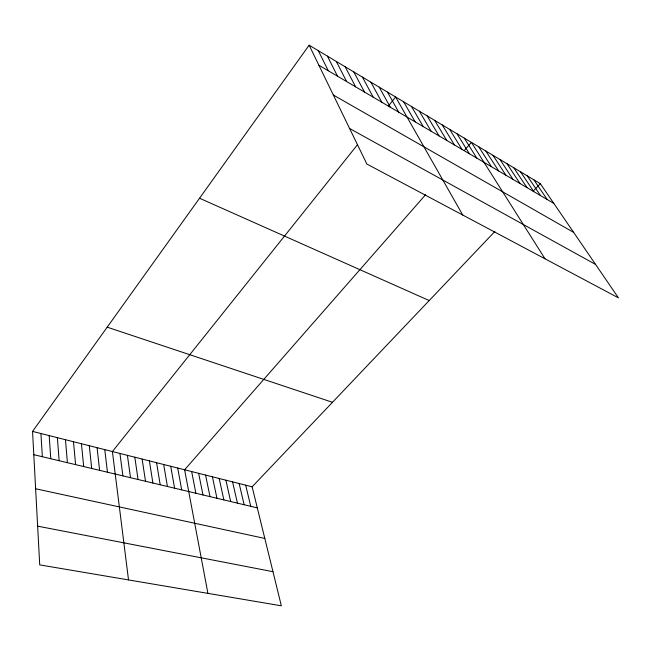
<?xml version="1.0" encoding="UTF-8"?>
<svg xmlns="http://www.w3.org/2000/svg" width="651" height="651" viewBox="0 0 651 651"><rect width="100%" height="100%" fill="white"/><g stroke="black" fill="none" stroke-linecap="round" stroke-linejoin="round"><path stroke-width="0.98" d="M494.882 231.463L252.14 486.818L281.346 605.804L39.719 564.889L32.55 431.401L309.144 45.196L540.322 183.672L618.45 297.873L366.871 164.036L309.144 45.196M357.57 144.612L112.395 451.55L128.524 579.927M388.452 105.958L395.613 96.991L462.739 215.033M425.673 194.608L184.615 469.778L207.913 593.37M464.261 150.56L471.414 142.398L545.025 258.813M533.234 191.125L540.322 183.672M37.636 526.154L272.972 571.692M35.626 488.763L264.819 538.45M33.803 454.691L257.308 507.878M32.55 431.401L252.14 486.818M107.195 327.168L332.49 402.302M199.548 198.23L429.204 300.559M349.62 128.516L595.584 264.444M333.361 95.046L573.661 232.407M318.868 65.222L553.814 203.397M533.804 179.766L547.222 199.515M527.204 175.811L540.55 195.593M520.531 171.815L533.796 191.622M513.769 167.763L526.952 187.594M506.926 163.67L520.027 183.525M500.001 159.519L513.012 179.399M492.986 155.32L505.908 175.217M485.89 151.065L498.707 170.985M478.697 146.76L491.424 166.697M464.261 138.11L476.776 158.087M457.01 133.764L469.42 153.766M449.67 129.37L461.974 149.38M442.241 124.919L454.431 144.945M434.722 120.419L446.789 140.453M427.097 115.854L439.043 135.896M419.374 111.223L431.198 131.282M411.554 106.544L423.248 126.611M403.636 101.8L415.192 121.867M387.475 92.117L398.754 112.2M379.24 87.185L390.364 107.269M370.891 82.181L381.852 102.264M362.42 77.111L373.235 97.194M353.843 71.976L364.487 92.051M345.152 66.768L355.625 86.835M336.331 61.487L346.625 81.546M327.396 56.132L337.511 76.183M318.331 50.705L328.259 70.739M245.679 485.19L250.749 506.315M239.153 483.538L244.125 504.737M232.562 481.878L237.428 503.142M225.905 480.202L230.674 501.539M219.192 478.501L223.854 499.911M212.405 476.792L216.962 498.275M205.561 475.067L210.004 496.615M198.645 473.318L202.982 494.947M191.663 471.56L195.886 493.263M177.699 468.036L181.694 489.877M170.725 466.271L174.598 488.193M163.678 464.497L167.429 486.492M156.565 462.698L160.195 484.767M149.388 460.884L152.887 483.026M142.13 459.061L145.507 481.268M134.806 457.205L138.053 479.494M127.409 455.342L130.517 477.704M119.939 453.454L122.909 475.897M104.77 449.629L107.456 472.219M97.072 447.685L99.611 470.347M89.293 445.723L91.685 468.468M81.44 443.738L83.678 466.555M73.498 441.736L75.581 464.635M65.474 439.71L67.403 462.69M57.378 437.667L59.135 460.721M49.183 435.6L50.778 458.735M40.915 433.509L42.339 456.725"/></g></svg>
